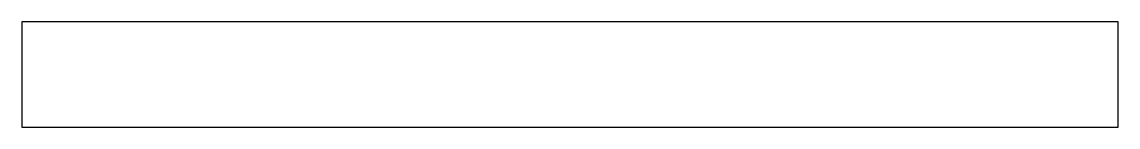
# Model space of a CAD drawing. Header units: metres. Extents: x -1.3 to 1.3, y -0.12 to 0.12.
import ezdxf

# ---------------------------------------------------------------- set-up
doc = ezdxf.new("R2010")
doc.units = ezdxf.units.M

msp = doc.modelspace()

# ---------------------------------------------------------------- linework, layer by layer
at = {"flags": 128}
msp.add_lwpolyline([(-1.3, -0.125), (1.3, -0.125), (1.3, 0.125), (-1.3, 0.125)], close=True, dxfattribs=at)

doc.saveas('drawing.dxf')
